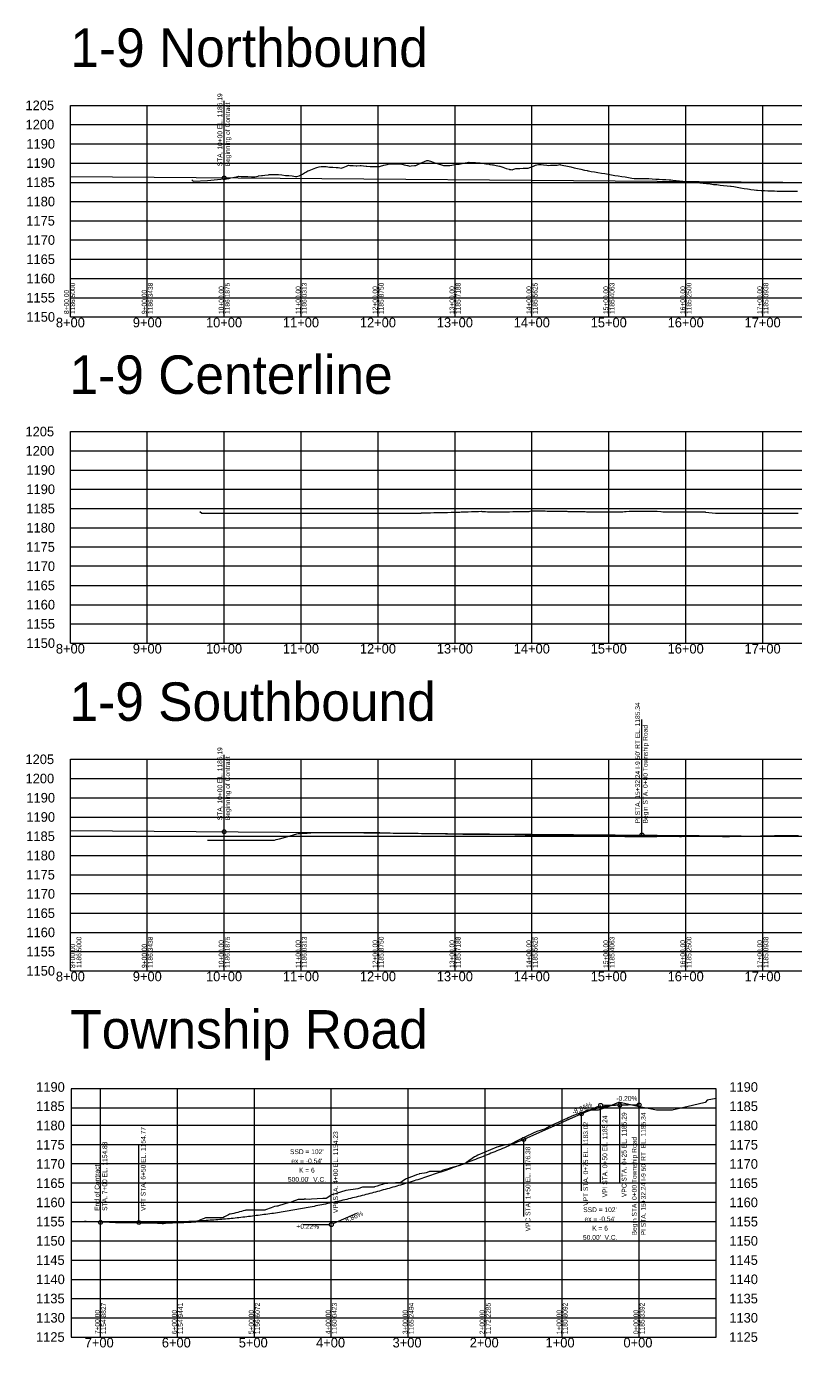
# Model space of a CAD drawing. Extents: x 100710 to 102709, y 99842 to 101560.
# Drawn here: x 100710 to 101710, y 99842 to 101560 of the extents above; entities that cross this region are included whole.
import ezdxf

# ---------------------------------------------------------------- set-up
doc = ezdxf.new("R2010")
doc.units = 0
for name, color, linetype in [('Profile Exist Ground Profile', 7, 'Continuous'), ('Profile Grid', 7, 'Continuous'), ('Profile Grid Elevations', 7, 'Continuous'), ('Profile Grid Text', 7, 'Continuous'), ('Profile Prop Profile', 7, 'Continuous'), ('Profile Prop Profile Elevations', 7, 'Continuous'), ('Profile Prop Profile Text', 7, 'Continuous'), ('Profile Stations', 7, 'Continuous')]:
    doc.layers.add(name, color=color, linetype=linetype)

msp = doc.modelspace()

# ---------------------------------------------------------------- linework, layer by layer
at = {"layer": 'Profile Exist Ground Profile'}
for points in [[(100925.1, 101360), (100926.7, 101358.5), (100945.3, 101359.3), (100967.1, 101361.4), (100968.8, 101361.5), (100969.9, 101361.6), (100971.5, 101361.8), (100972.9, 101361.9), (100975.9, 101362.6), (100980.4, 101363.6), (100984.8, 101364.7), (100985.7, 101364.9), (100989.2, 101364.7), (100993.6, 101364.5), (100998, 101364.3), (101002.4, 101364.2), (101005.9, 101364), (101006.9, 101364.2), (101011.3, 101365), (101011.8, 101365.2), (101015.7, 101365.6), (101016.8, 101365.7), (101020.1, 101366.1), (101024.5, 101366.7), (101025.7, 101366.9), (101028.9, 101367.1), (101033.3, 101367.3), (101033.7, 101367.3), (101037.8, 101366.9), (101042.2, 101366.5), (101046.6, 101366), (101051, 101365.6), (101055.4, 101365.2), (101057.5, 101365), (101059.8, 101364.6), (101061.5, 101364.3), (101064.3, 101365.4), (101068, 101367), (101068.7, 101367.5), (101071.4, 101369.1), (101073.1, 101370.2), (101075.8, 101371.9), (101077.5, 101372.5), (101081.9, 101374), (101086.3, 101375.6), (101087.5, 101376), (101090.7, 101376.9), (101093, 101377.5), (101095.2, 101377.6), (101099.6, 101377.7), (101099.6, 101377.7), (101103.8, 101376.7), (101104, 101376.7), (101108.4, 101376.6), (101112.8, 101376.4), (101115.1, 101376.3), (101117.2, 101375.8), (101119.3, 101375.4), (101121.7, 101376.3), (101123.8, 101377.1), (101126.1, 101378), (101128.8, 101379.1), (101130.5, 101379), (101134.9, 101378.6), (101138.5, 101378.3), (101139.3, 101378.4), (101143.7, 101378.6), (101145, 101378.7), (101148.2, 101378.3), (101151.4, 101377.9), (101152.6, 101377.9), (101157, 101377.7), (101160.7, 101377.6), (101161.4, 101377.6), (101165.8, 101377.7), (101168.8, 101377.7), (101170.2, 101378.1), (101174.6, 101379.2), (101179.1, 101380.3), (101180, 101380.6), (101181.3, 101380.9), (101183.5, 101380.9), (101187.9, 101381), (101192.3, 101381), (101195.2, 101381.1), (101196.5, 101380.9), (101196.7, 101380.9), (101201.1, 101379.8), (101205.5, 101378.7), (101205.6, 101378.6), (101208.5, 101378.1), (101210, 101378.2), (101214.4, 101378.6), (101216.1, 101378.8), (101218.8, 101380), (101222.8, 101381.9), (101223.2, 101382.1), (101227.6, 101384), (101230.3, 101385.2), (101232.1, 101385.3), (101232.1, 101385.3), (101236.5, 101383.9), (101240.9, 101382.4), (101242.4, 101381.9), (101243.8, 101381.5), (101243.9, 101381.5), (101245.3, 101381), (101249.7, 101379.7), (101251.9, 101379), (101254.1, 101379), (101255.4, 101379), (101258.5, 101379), (101260.5, 101379), (101263, 101379.4), (101267.4, 101380), (101269.9, 101380.4), (101271.8, 101380.5), (101272.5, 101380.5), (101276.2, 101381.3), (101279.3, 101381.9), (101280.6, 101382.2), (101284.6, 101383.1), (101285, 101383.1), (101285.6, 101383.1), (101289.5, 101382.8), (101293.9, 101382.6), (101298.3, 101382.3), (101299.2, 101382.3), (101299.7, 101382.2), (101302.3, 101381.9), (101302.7, 101381.8), (101307.1, 101381.1), (101311.5, 101380.4), (101312.4, 101380.3), (101316, 101379.7), (101317.2, 101379.5), (101320.4, 101378.9), (101324.8, 101377.9), (101325.2, 101377.9), (101329.2, 101376.6), (101333.6, 101375.1), (101337.4, 101373.9), (101338, 101373.8), (101340.2, 101373.5), (101341.9, 101373.2), (101342.4, 101373.4), (101346.2, 101374.9), (101346.9, 101374.9), (101351.3, 101375.1), (101355.7, 101375.3), (101356.6, 101375.4), (101360.1, 101375.5), (101362.1, 101375.5), (101364.5, 101376.4), (101368.9, 101378.1), (101371.6, 101379.1), (101373.4, 101379.6), (101375.7, 101380.3), (101377.8, 101380.1), (101378.9, 101380), (101382.2, 101379.7), (101386.6, 101379.3), (101389, 101379), (101391, 101379.1), (101395.4, 101379.2), (101398.6, 101379.2), (101399.9, 101379.4), (101403.3, 101380), (101404.3, 101379.7), (101406.3, 101379.2), (101408.7, 101378.8), (101411, 101378.4), (101413.1, 101377.9), (101417.5, 101376.9), (101421.9, 101375.9), (101426.3, 101374.9), (101430.8, 101373.9), (101435.2, 101372.9), (101438.7, 101372.2), (101439.5, 101371.9), (101439.6, 101371.9), (101439.6, 101371.9), (101439.7, 101371.8), (101439.8, 101371.8), (101439.9, 101371.9), (101440.7, 101371.7), (101444, 101371.2), (101448.4, 101370.4), (101452.8, 101369.7), (101457.3, 101369), (101461.7, 101368.2), (101466.1, 101367.5), (101470.5, 101366.8), (101474.9, 101366), (101479.3, 101365.3), (101483.8, 101364.6), (101488.2, 101363.9), (101492.6, 101363.1), (101497, 101362.4), (101500, 101361.9), (101501.4, 101361.9), (101502.9, 101361.9), (101505.8, 101361.9), (101506.5, 101361.9), (101510.2, 101361.9), (101514.7, 101361.9), (101515.9, 101361.9), (101519.1, 101361.7), (101523.5, 101361.5), (101527.9, 101361.2), (101532.3, 101361), (101536.7, 101360.7), (101541.2, 101360.4), (101545.6, 101360.2), (101547.5, 101360), (101550, 101359.8), (101554.4, 101359.3), (101558.8, 101358.9), (101563.2, 101358.4), (101567.6, 101358), (101572.1, 101357.5), (101576.5, 101357.1), (101580.9, 101356.6), (101585.3, 101356.1), (101589.7, 101355.7), (101594.1, 101355.2), (101598.6, 101354.8), (101603, 101354.3), (101607.4, 101353.9), (101611.8, 101353.4), (101616.2, 101352.9), (101620.6, 101352.5), (101625.1, 101352), (101626, 101351.9), (101626.2, 101351.9), (101626.2, 101351.9), (101629.5, 101351.4), (101633.9, 101350.6), (101638.3, 101349.9), (101642.7, 101349.1), (101647.1, 101348.4), (101649.7, 101348), (101651.5, 101347.7), (101656, 101347.2), (101659.1, 101346.8), (101660.4, 101346.7), (101664.8, 101346.4), (101669.2, 101346.2), (101673.6, 101345.9), (101674.1, 101345.9), (101678, 101345.8), (101682.5, 101345.7), (101685.8, 101345.6), (101686.9, 101345.6), (101691.3, 101345.6), (101695.7, 101345.5), (101695.8, 101345.5), (101700.1, 101345.5), (101704.5, 101345.5), (101709, 101345.5), (101712, 101345.5)], [(100935.6, 100929.2), (100938, 100926.9), (100948.5, 100926.9), (100962.4, 100926.9), (100967.1, 100926.9), (100971.6, 100926.9), (100976, 100926.9), (100976.6, 100926.9), (100980.5, 100926.9), (100985, 100926.9), (100989.4, 100926.9), (100993.9, 100926.9), (100997.2, 100926.9), (100998.4, 100926.9), (101002.8, 100926.9), (101005.8, 100926.9), (101007.3, 100926.9), (101011.8, 100926.9), (101016.2, 100926.9), (101017.7, 100926.9), (101020.7, 100926.9), (101025.2, 100926.9), (101029.6, 100926.9), (101034.1, 100926.9), (101038.6, 100926.9), (101043, 100926.9), (101043.2, 100926.9), (101047.5, 100926.9), (101052, 100926.9), (101056.4, 100926.9), (101057.9, 100926.9), (101060.9, 100926.9), (101065.4, 100926.9), (101069.8, 100926.9), (101074.3, 100926.9), (101078.8, 100926.9), (101083.2, 100926.9), (101086.8, 100926.9), (101087.7, 100926.9), (101092.2, 100926.9), (101096.6, 100926.9), (101100.5, 100926.9), (101101.1, 100926.9), (101105.6, 100926.9), (101110, 100926.9), (101114.5, 100926.9), (101115.4, 100926.9), (101119, 100926.9), (101123.4, 100926.9), (101127.9, 100926.9), (101132.4, 100926.9), (101136.8, 100926.9), (101138.8, 100926.9), (101141.3, 100926.9), (101145.8, 100926.9), (101148, 100926.9), (101150.2, 100926.9), (101154.7, 100926.9), (101159.2, 100926.9), (101163.6, 100926.9), (101168.1, 100926.9), (101172.6, 100926.9), (101177, 100926.9), (101181.5, 100926.9), (101185.6, 100926.9), (101186, 100926.9), (101190, 100926.9), (101190.4, 100926.9), (101193.8, 100926.9), (101194.9, 100926.9), (101199.4, 100926.9), (101203.8, 100926.9), (101208.3, 100926.9), (101212.8, 100926.9), (101217.2, 100926.9), (101219.8, 100926.9), (101221.7, 100927), (101223, 100927), (101223.2, 100927.1), (101226.2, 100927.2), (101230.6, 100927.3), (101235.1, 100927.5), (101239.6, 100927.7), (101244, 100927.8), (101247.4, 100927.9), (101248.5, 100927.8), (101249.5, 100927.7), (101253, 100927.8), (101257.4, 100927.9), (101261.9, 100928), (101266.4, 100928.2), (101270.8, 100928.3), (101271.2, 100928.3), (101273.5, 100928.2), (101275.2, 100928.5), (101275.3, 100928.5), (101279.8, 100928.6), (101284.2, 100928.8), (101288.7, 100928.9), (101293.2, 100929), (101297.6, 100929.2), (101300.9, 100929.3), (101302.1, 100929.2), (101305.3, 100929), (101306.6, 100929), (101309.5, 100928.8), (101311, 100928.7), (101315.5, 100928.7), (101320, 100928.7), (101324.4, 100928.7), (101328.9, 100928.7), (101333.4, 100928.8), (101333.6, 100928.8), (101337.1, 100928.6), (101337.8, 100928.7), (101342.3, 100928.9), (101342.8, 100928.9), (101346.8, 100929), (101351.2, 100929), (101355.7, 100929), (101360.2, 100929.1), (101363.6, 100929.1), (101364.6, 100929.3), (101366.6, 100929.7), (101369.1, 100929.7), (101373.6, 100929.8), (101378, 100929.8), (101382.5, 100929.9), (101384.1, 100929.9), (101387, 100929.6), (101388.5, 100929.4), (101391.4, 100929.4), (101395.9, 100929.4), (101400.4, 100929.4), (101404.8, 100929.3), (101409.3, 100929.3), (101412.4, 100929.3), (101413.8, 100929.2), (101418.2, 100929.1), (101419.4, 100929), (101422.7, 100929), (101427.2, 100929), (101431.6, 100928.9), (101436.1, 100928.9), (101438.1, 100928.8), (101440.6, 100928.7), (101442.6, 100928.6), (101444.9, 100928.4), (101445, 100928.4), (101449.5, 100928.5), (101454, 100928.5), (101458.4, 100928.5), (101462.9, 100928.5), (101467.4, 100928.6), (101471.8, 100928.6), (101476.3, 100928.6), (101480.8, 100928.7), (101484.4, 100928.7), (101485.2, 100928.7), (101487.2, 100928.9), (101489.2, 100929), (101489.7, 100929.1), (101493.3, 100929.6), (101494.2, 100929.6), (101498.6, 100929.6), (101503.1, 100929.6), (101507.6, 100929.5), (101512, 100929.5), (101516.5, 100929.5), (101521, 100929.5), (101525.4, 100929.5), (101528, 100929.4), (101529.9, 100929.3), (101534.4, 100929.1), (101535.2, 100929.1), (101537, 100928.8), (101538.8, 100928.8), (101543.3, 100928.8), (101547.8, 100928.8), (101552.2, 100928.8), (101556.7, 100928.8), (101561.2, 100928.8), (101565.6, 100928.8), (101570.1, 100928.8), (101574.6, 100928.8), (101579, 100928.8), (101583.5, 100928.8), (101588, 100928.8), (101589.8, 100928.8), (101592.4, 100928.4), (101592.7, 100928.3), (101596.9, 100927.9), (101601.4, 100927.4), (101605.7, 100926.9), (101605.8, 100926.9), (101610.1, 100926.9), (101610.3, 100926.9), (101614.8, 100926.9), (101619.2, 100926.9), (101623.7, 100926.9), (101628.2, 100926.9), (101632.6, 100926.9), (101637.1, 100926.9), (101641.6, 100926.9), (101646, 100926.9), (101650.5, 100926.9), (101655, 100926.9), (101659.4, 100926.9), (101663.9, 100926.9), (101668.4, 100926.9), (101672.8, 100926.9), (101675.6, 100926.9), (101677.3, 100926.9), (101679.4, 100926.9), (101681.8, 100926.9), (101683.2, 100926.9), (101686.2, 100926.9), (101690.7, 100926.9), (101695.2, 100926.9), (101699.6, 100926.9), (101704.1, 100926.9), (101708.6, 100926.9), (101713, 100926.9)], [(100945.2, 100501.9), (100953, 100501.9), (100967.1, 100501.9), (100970.6, 100501.9), (100971.6, 100501.9), (100976.1, 100501.9), (100980.6, 100501.9), (100981.7, 100501.9), (100985.1, 100501.9), (100989.6, 100501.9), (100994.1, 100501.9), (100998.6, 100501.9), (101001.1, 100501.9), (101003.1, 100501.9), (101007.6, 100501.9), (101007.8, 100501.9), (101012.1, 100501.9), (101016.6, 100501.9), (101021.1, 100501.9), (101023.2, 100501.9), (101025.6, 100501.9), (101030.1, 100501.9), (101032.6, 100501.9), (101034.6, 100502.5), (101039.1, 100503.7), (101043.6, 100505), (101048.1, 100506.3), (101052.6, 100507.5), (101057.1, 100508.8), (101061.6, 100510.1), (101063.3, 100510.6), (101066.1, 100510.6), (101067.7, 100510.6), (101070.5, 100510.8), (101075, 100511), (101079.5, 100511.3), (101084, 100511.6), (101084.5, 100511.6), (101085.5, 100511.6), (101088.5, 100511.7), (101093, 100511.7), (101097.5, 100511.8), (101102, 100511.8), (101105.7, 100511.9), (101106.5, 100511.9), (101108.9, 100511.9), (101111, 100511.9), (101115.5, 100511.9), (101120, 100511.9), (101124.5, 100511.9), (101129, 100511.9), (101131.5, 100511.9), (101131.6, 100511.9), (101131.9, 100511.9), (101133.5, 100511.9), (101138, 100511.9), (101142.5, 100511.9), (101147, 100511.9), (101151.5, 100511.9), (101154.9, 100511.9), (101155, 100511.9), (101156, 100511.9), (101156, 100511.9), (101160.5, 100511.8), (101165, 100511.7), (101169.5, 100511.6), (101174, 100511.4), (101178.5, 100511.3), (101183, 100511.2), (101186.6, 100511.1), (101187.5, 100511.1), (101188.8, 100511), (101192, 100511), (101196.5, 100511), (101201, 100510.9), (101205.5, 100510.8), (101208, 100510.8), (101210, 100510.8), (101211, 100510.8), (101214.5, 100510.7), (101219, 100510.7), (101223.5, 100510.6), (101228, 100510.5), (101232.5, 100510.5), (101236.9, 100510.4), (101241.4, 100510.3), (101244.5, 100510.3), (101245.9, 100510.3), (101249.9, 100510.3), (101250.4, 100510.3), (101254.1, 100510.3), (101254.9, 100510.2), (101259.4, 100510.2), (101263.9, 100510.1), (101268.4, 100510), (101272.9, 100509.9), (101277.4, 100509.8), (101281.9, 100509.7), (101286.4, 100509.7), (101287.9, 100509.6), (101290.9, 100509.6), (101293.6, 100509.7), (101295.4, 100509.7), (101299.9, 100509.7), (101304.4, 100509.7), (101308.9, 100509.7), (101313.4, 100509.8), (101317.9, 100509.8), (101320.3, 100509.8), (101322.4, 100509.8), (101326.9, 100509.7), (101327.4, 100509.7), (101331.4, 100509.6), (101335.9, 100509.5), (101340.4, 100509.4), (101344.9, 100509.3), (101349.4, 100509.1), (101353.9, 100509), (101358.4, 100508.9), (101360.4, 100508.8), (101362.9, 100508.8), (101367.4, 100508.8), (101369.9, 100508.8), (101371.9, 100508.7), (101376.4, 100508.6), (101378.6, 100508.5), (101380.9, 100508.5), (101385.4, 100508.4), (101389.9, 100508.2), (101394.4, 100508.1), (101396.8, 100508.1), (101398.9, 100508), (101403.4, 100508), (101407.3, 100507.9), (101407.8, 100508), (101412.3, 100508), (101416.8, 100508.1), (101421.3, 100508.2), (101425.8, 100508.3), (101430.3, 100508.3), (101432.7, 100508.4), (101434.8, 100508.4), (101439.3, 100508.3), (101443.8, 100508.2), (101445.2, 100508.2), (101448.3, 100508.1), (101452.8, 100507.9), (101457.3, 100507.8), (101461.8, 100507.6), (101463, 100507.6), (101466.3, 100507.5), (101470.8, 100507.5), (101475.3, 100507.4), (101477.8, 100507.4), (101479.8, 100507.3), (101484.1, 100507.1), (101484.3, 100507), (101487.6, 100506.4), (101488.8, 100506.4), (101493.3, 100506.4), (101497.8, 100506.4), (101502.3, 100506.4), (101506.8, 100506.4), (101509.3, 100506.4), (101511.3, 100506.4), (101515.8, 100506.5), (101520.3, 100506.6), (101524.8, 100506.7), (101529.3, 100506.7), (101533.8, 100506.8), (101538.3, 100506.9), (101538.7, 100506.9), (101540.3, 100507.1), (101542.8, 100507), (101547.3, 100506.9), (101551.8, 100506.8), (101556.3, 100506.8), (101558.7, 100506.7), (101560.8, 100506.7), (101561.4, 100506.7), (101565.3, 100506.8), (101569.8, 100506.9), (101571.4, 100506.9), (101574.3, 100506.9), (101578.7, 100506.9), (101583.2, 100506.8), (101587.7, 100506.8), (101589.1, 100506.8), (101592.2, 100506.8), (101596.7, 100506.9), (101601.2, 100506.9), (101602.8, 100506.9), (101605.7, 100506.9), (101610.2, 100506.8), (101614.7, 100506.7), (101618.8, 100506.7), (101619.2, 100506.7), (101623.7, 100506.7), (101628.2, 100506.8), (101632.7, 100506.9), (101636.9, 100506.9), (101637.2, 100506.9), (101641.7, 100506.9), (101646.2, 100506.9), (101648.2, 100506.9), (101650.7, 100507), (101655.2, 100507.1), (101659.7, 100507.2), (101664.2, 100507.3), (101668.7, 100507.4), (101673.2, 100507.5), (101677.7, 100507.6), (101682.2, 100507.7), (101686.7, 100507.8), (101687.6, 100507.8), (101691.2, 100507.8), (101695.7, 100507.8), (101696.4, 100507.8), (101700.2, 100507.8), (101704.7, 100507.7), (101707.8, 100507.7), (101709.2, 100507.7), (101713.7, 100507.8)], [(101606.3, 100166), (101595, 100163.7), (101592.7, 100161.2), (101592.4, 100160.9), (101575.6, 100157), (101553.2, 100151.9), (101550.7, 100151.4), (101549.3, 100150.9), (101548.5, 100150.9), (101529.1, 100150.9), (101506.9, 100155.3), (101481.1, 100160.9), (101479.6, 100160.9), (101466.8, 100155.4), (101453.2, 100150.9), (101445.3, 100150.9), (101439, 100150.9), (101435.3, 100148.7), (101430.7, 100147.5), (101421, 100144.1), (101414, 100140.9), (101412.6, 100139.7), (101410.4, 100139.2), (101409.5, 100138.9), (101401, 100135), (101392.1, 100130.9), (101384.5, 100126.4), (101373.5, 100123), (101368.6, 100120.9), (101359.4, 100116.4), (101347.9, 100110.9), (101339.7, 100106.7), (101331.1, 100105.4), (101321.5, 100102.7), (101296.8, 100092.3), (101294.5, 100090.9), (101293.8, 100090.8), (101292.6, 100090.2), (101282.1, 100082.6), (101279.8, 100080.9), (101278.7, 100080.6), (101275.3, 100079.6), (101271.9, 100078.6), (101268.5, 100077.7), (101265.1, 100076.7), (101261.6, 100075.7), (101258.2, 100074.7), (101254.8, 100073.8), (101251.4, 100072.8), (101250.9, 100072.6), (101248, 100071.3), (101247.2, 100070.9), (101244.6, 100070.9), (101242.7, 100070.9), (101241.1, 100070.9), (101237.7, 100070.9), (101234.3, 100070.9), (101233.8, 100070.9), (101230.9, 100069.8), (101229.4, 100069.3), (101227.5, 100069), (101224.1, 100068.4), (101220.6, 100067.9), (101220.4, 100067.8), (101217.2, 100066.6), (101213.8, 100065.3), (101210.4, 100064), (101207, 100062.7), (101203.6, 100061.4), (101202.2, 100060.9), (101200.1, 100059.4), (101196.7, 100056.9), (101196.3, 100056.6), (101193.3, 100056.4), (101189.9, 100056.2), (101186.5, 100056), (101183, 100055.8), (101179.6, 100055.6), (101176.2, 100055.4), (101175.8, 100055.4), (101172.8, 100054.4), (101169.4, 100053.3), (101166, 100052.2), (101162.5, 100051.1), (101162, 100050.9), (101159.1, 100050.9), (101155.7, 100050.9), (101147, 100050.9), (101140.9, 100048.6), (101125.1, 100046.5), (101107.1, 100040.9), (101099.4, 100036.1), (101095.1, 100035.9), (101080.4, 100035), (101078.2, 100034.9), (101073, 100035), (101071.2, 100035), (101070.7, 100034.9), (101063.1, 100034.5), (101055, 100031.8), (101053.4, 100030.9), (101052.5, 100030.9), (101051.6, 100030.9), (101037.8, 100026.4), (101036.7, 100026), (101036, 100026), (101035.8, 100026), (101035.4, 100026), (101033, 100025.7), (101032.5, 100025.6), (101030.5, 100024.9), (101028.1, 100024), (101025.7, 100023.1), (101023.3, 100022.2), (101020.9, 100021.3), (101019.8, 100020.9), (101018.4, 100020.9), (101016.7, 100020.9), (101016, 100020.9), (101015.7, 100020.9), (101013.6, 100020.9), (101012, 100020.9), (101011.8, 100020.9), (101011.6, 100020.9), (101011.2, 100020.9), (101008.8, 100020.9), (101007.6, 100020.9), (101006.3, 100020.9), (101005.1, 100020.9), (101004.8, 100020.9), (101003.9, 100020.9), (101003, 100020.9), (101001.5, 100020.9), (100999.1, 100020.9), (100997.9, 100020.9), (100996.7, 100020.9), (100996, 100020.9), (100995.1, 100020.9), (100994.2, 100020.6), (100994.2, 100020.6), (100993.9, 100020.5), (100991.8, 100020), (100989.4, 100019.3), (100987, 100018.6), (100984.6, 100018), (100982.1, 100017.3), (100979.7, 100016.6), (100977.3, 100016), (100977.1, 100015.9), (100974.9, 100015.6), (100974, 100015.5), (100972.5, 100014.7), (100970, 100013.4), (100967.6, 100012.2), (100965.2, 100010.9), (100965.2, 100010.9), (100964.4, 100010.9), (100962.8, 100010.9), (100961.9, 100010.9), (100961.4, 100010.9), (100960.4, 100010.9), (100958, 100010.9), (100957.2, 100010.9), (100955.8, 100010.9), (100955.5, 100010.9), (100953.7, 100010.9), (100953.1, 100010.9), (100950.7, 100010.9), (100949.2, 100010.9), (100948.3, 100010.9), (100948.3, 100010.9), (100945.9, 100010.9), (100944.9, 100010.9), (100943.4, 100010.9), (100943.2, 100010.9), (100942.9, 100010.9), (100942.7, 100010.9), (100941, 100010.2), (100938.6, 100009.2), (100936.2, 100008.2), (100933.8, 100007.1), (100931.3, 100006.1), (100929.6, 100005.3), (100928.9, 100005.2), (100928.8, 100005.2), (100926.5, 100005.1), (100924.1, 100004.9), (100922.4, 100004.8), (100922.4, 100004.8), (100921.7, 100004.8), (100919.2, 100004.7), (100916.8, 100004.7), (100914.4, 100004.6), (100912, 100004.5), (100909.6, 100004.4), (100907.1, 100004.4), (100904.7, 100004.3), (100902.3, 100004.2), (100899.9, 100004.1), (100897.5, 100004), (100895, 100003.9), (100892.6, 100003.8), (100890.8, 100003.7), (100890.6, 100003.7), (100890.2, 100003.6), (100888.8, 100003.4), (100887.8, 100003.3), (100886.9, 100003.3), (100885.4, 100003.4), (100882.9, 100003.6), (100880.9, 100003.7), (100880.5, 100003.7), (100878.5, 100003.9), (100878.1, 100003.9), (100877.7, 100003.9), (100876.1, 100003.9), (100875.7, 100003.9), (100873.3, 100004), (100872.1, 100004.1), (100870.9, 100004.1), (100868.4, 100004.1), (100866.3, 100004.1), (100864.1, 100004.1), (100861.9, 100004.1), (100859.7, 100004.1), (100857.5, 100004.1), (100855.3, 100004.2), (100853.2, 100004.2), (100851, 100004.2), (100848.8, 100004.2), (100846.6, 100004.2), (100844.4, 100004.3), (100842.3, 100004.3), (100840.1, 100004.3), (100837.9, 100004.4), (100835.7, 100004.4), (100835, 100004.4), (100834.1, 100004.4), (100833.5, 100004.4), (100831.4, 100004.4), (100831.2, 100004.4), (100830.2, 100004.4), (100829.2, 100004.5), (100827, 100004.6), (100826.4, 100004.6), (100824.8, 100004.7), (100822.6, 100004.8), (100820.5, 100004.9), (100818.3, 100005), (100817.4, 100005.1), (100816.1, 100005.1), (100813.9, 100005.2), (100811.7, 100005.2), (100809.5, 100005.3), (100807.4, 100005.4), (100805.2, 100005.5), (100803, 100005.5), (100800.8, 100005.6), (100798.6, 100005.7), (100796.5, 100005.8), (100794.3, 100005.9), (100792.1, 100005.9), (100792, 100005.9), (100790, 100005.8), (100789.9, 100005.8), (100787.7, 100006), (100786.9, 100006.1), (100785.6, 100006), (100783.4, 100005.8), (100783.2, 100005.8), (100781.4, 100005.8), (100781.2, 100005.8), (100779, 100005.7), (100776.8, 100005.7), (100776.8, 100005.7), (100776.4, 100005.7), (100774.7, 100005.7), (100774.7, 100005.7), (100772.5, 100005.7), (100771.9, 100005.7), (100770.3, 100005.7), (100768.1, 100005.7)]]:
    msp.add_lwpolyline(points, dxfattribs=at)
at = {"layer": 'Profile Grid'}
for p, q in [((100767.1, 101181.9), (100767.1, 101456.9)), ((100767.1, 101456.9), (102667.1, 101456.9)), ((100867.1, 101181.9), (100867.1, 101456.9)), ((100967.1, 101181.9), (100967.1, 101456.9)), ((101067.1, 101181.9), (101067.1, 101456.9)), ((101167.1, 101181.9), (101167.1, 101456.9)), ((101267.1, 101181.9), (101267.1, 101456.9)), ((101367.1, 101181.9), (101367.1, 101456.9)), ((101467.1, 101181.9), (101467.1, 101456.9)), ((101567.1, 101181.9), (101567.1, 101456.9)), ((101667.1, 101181.9), (101667.1, 101456.9)), ((100767.1, 101431.9), (102667.1, 101431.9)), ((100767.1, 101406.9), (102667.1, 101406.9)), ((100767.1, 101381.9), (102667.1, 101381.9)), ((100767.1, 101356.9), (102667.1, 101356.9)), ((100767.1, 101331.9), (102667.1, 101331.9)), ((100767.1, 101306.9), (102667.1, 101306.9)), ((102667.1, 101281.9), (100767.1, 101281.9)), ((100767.1, 101256.9), (102667.1, 101256.9)), ((100767.1, 101231.9), (102667.1, 101231.9)), ((100767.1, 101206.9), (102667.1, 101206.9)), ((100767.1, 101181.9), (102667.1, 101181.9)), ((100767.1, 100757.9), (100767.1, 101032.9)), ((100767.1, 101032.9), (102667.1, 101032.9)), ((100867.1, 100757.9), (100867.1, 101032.9)), ((100967.1, 100757.9), (100967.1, 101032.9)), ((101067.1, 100757.9), (101067.1, 101032.9)), ((101167.1, 100757.9), (101167.1, 101032.9)), ((101267.1, 100757.9), (101267.1, 101032.9)), ((101367.1, 100757.9), (101367.1, 101032.9)), ((101467.1, 100757.9), (101467.1, 101032.9)), ((101567.1, 100757.9), (101567.1, 101032.9)), ((101667.1, 100757.9), (101667.1, 101032.9)), ((100767.1, 101007.9), (102667.1, 101007.9)), ((100767.1, 100982.9), (102667.1, 100982.9)), ((100767.1, 100957.9), (102667.1, 100957.9)), ((100767.1, 100932.9), (102667.1, 100932.9)), ((100767.1, 100907.9), (102667.1, 100907.9)), ((100767.1, 100882.9), (102667.1, 100882.9)), ((102667.1, 100857.9), (100767.1, 100857.9)), ((100767.1, 100832.9), (102667.1, 100832.9)), ((100767.1, 100807.9), (102667.1, 100807.9)), ((100767.1, 100782.9), (102667.1, 100782.9)), ((100767.1, 100757.9), (102667.1, 100757.9)), ((100767.1, 100331.9), (100767.1, 100606.9)), ((100767.1, 100606.9), (102667.1, 100606.9)), ((100867.1, 100331.9), (100867.1, 100606.9)), ((100967.1, 100331.9), (100967.1, 100606.9)), ((101067.1, 100331.9), (101067.1, 100606.9)), ((101167.1, 100331.9), (101167.1, 100606.9)), ((101267.1, 100331.9), (101267.1, 100606.9)), ((101367.1, 100331.9), (101367.1, 100606.9)), ((101467.1, 100331.9), (101467.1, 100606.9)), ((101567.1, 100331.9), (101567.1, 100606.9)), ((101667.1, 100331.9), (101667.1, 100606.9)), ((100767.1, 100581.9), (102667.1, 100581.9)), ((100767.1, 100556.9), (102667.1, 100556.9)), ((100767.1, 100531.9), (102667.1, 100531.9)), ((100767.1, 100506.9), (102667.1, 100506.9)), ((100767.1, 100481.9), (102667.1, 100481.9)), ((100767.1, 100456.9), (102667.1, 100456.9)), ((102667.1, 100431.9), (100767.1, 100431.9)), ((100767.1, 100406.9), (102667.1, 100406.9)), ((100767.1, 100381.9), (102667.1, 100381.9)), ((100767.1, 100356.9), (102667.1, 100356.9)), ((100767.1, 100331.9), (102667.1, 100331.9)), ((101606.3, 100178.6), (100768.1, 100178.6)), ((100768.1, 100178.6), (100768.1, 99980.9)), ((100806.3, 99855.9), (100806.3, 100178.6)), ((100906.3, 99855.9), (100906.3, 100178.6)), ((101006.3, 99855.9), (101006.3, 100178.6)), ((101106.3, 99855.9), (101106.3, 100178.6)), ((101206.3, 99855.9), (101206.3, 100178.6)), ((101306.3, 99855.9), (101306.3, 100178.6)), ((101406.3, 99855.9), (101406.3, 100178.6)), ((101506.3, 99855.9), (101506.3, 100178.6)), ((101606.3, 99980.9), (101606.3, 100178.6)), ((101606.3, 100153.6), (100768.1, 100153.6)), ((100768.1, 100153.6), (100768.1, 99855.9)), ((101606.3, 99855.9), (101606.3, 100153.6)), ((101606.3, 100130.9), (100768.1, 100130.9)), ((101606.3, 100105.9), (100768.1, 100105.9)), ((101606.3, 100080.9), (100768.1, 100080.9)), ((101606.3, 100055.9), (100768.1, 100055.9)), ((101606.3, 100030.9), (100768.1, 100030.9)), ((101606.3, 100005.9), (100768.1, 100005.9)), ((100768.1, 99980.9), (101606.3, 99980.9)), ((100768.1, 99955.9), (101606.3, 99955.9)), ((100768.1, 99930.9), (101606.3, 99930.9)), ((100768.1, 99905.9), (101606.3, 99905.9)), ((100768.1, 99880.9), (101606.3, 99880.9)), ((100768.1, 99855.9), (101606.3, 99855.9))]:
    msp.add_line(p, q, dxfattribs=at)
at = {"layer": 'Profile Prop Profile'}
for p, q in [((100767.1, 101364.4), (102117.1, 101353.9)), ((100767.1, 100514.4), (102117.1, 100503.9)), ((101506.3, 100157.6), (101481.3, 100157.4)), ((101431.3, 100146), (101356.3, 100112.8)), ((100856.3, 100004.8), (100806.3, 100005.3))]:
    msp.add_line(p, q, dxfattribs=at)
for points in [[(101481.3, 100157.4), (101480.3, 100157.3), (101479.3, 100157.3), (101478.3, 100157.3), (101477.3, 100157.2), (101476.3, 100157.2), (101475.3, 100157.1), (101474.3, 100157.1), (101473.3, 100157), (101472.3, 100156.9), (101471.3, 100156.8), (101470.3, 100156.7), (101469.3, 100156.6), (101468.3, 100156.5), (101467.3, 100156.4), (101466.3, 100156.2), (101465.3, 100156.1), (101464.3, 100155.9), (101463.3, 100155.8), (101462.3, 100155.6), (101461.3, 100155.4), (101460.3, 100155.2), (101459.3, 100155), (101458.3, 100154.8), (101457.3, 100154.6), (101456.3, 100154.4), (101455.3, 100154.2), (101454.3, 100153.9), (101453.3, 100153.7), (101452.3, 100153.4), (101451.3, 100153.2), (101450.3, 100152.9), (101449.3, 100152.6), (101448.3, 100152.3), (101447.3, 100152), (101446.3, 100151.7), (101445.3, 100151.4), (101444.3, 100151.1), (101443.3, 100150.7), (101442.3, 100150.4), (101441.3, 100150), (101440.3, 100149.7), (101439.3, 100149.3), (101438.3, 100148.9), (101437.3, 100148.5), (101436.3, 100148.1), (101435.3, 100147.7), (101434.3, 100147.3), (101433.3, 100146.9), (101432.3, 100146.5), (101431.3, 100146)], [(101356.3, 100112.8), (101346.3, 100108.4), (101336.3, 100104.1), (101326.3, 100099.9), (101316.3, 100095.8), (101306.3, 100091.8), (101296.3, 100087.9), (101286.3, 100084), (101276.3, 100080.3), (101266.3, 100076.6), (101256.3, 100073), (101246.3, 100069.6), (101236.3, 100066.2), (101226.3, 100062.9), (101216.3, 100059.7), (101206.3, 100056.6), (101196.3, 100053.5), (101186.3, 100050.6), (101176.3, 100047.8), (101166.3, 100045), (101156.3, 100042.4), (101146.3, 100039.8), (101136.3, 100037.3), (101126.3, 100034.9), (101116.3, 100032.6), (101106.3, 100030.4), (101096.3, 100028.3), (101086.3, 100026.3), (101076.3, 100024.4), (101066.3, 100022.5), (101056.3, 100020.8), (101046.3, 100019.1), (101036.3, 100017.5), (101026.3, 100016), (101016.3, 100014.7), (101006.3, 100013.4), (100996.3, 100012.2), (100986.3, 100011), (100976.3, 100010), (100966.3, 100009.1), (100956.3, 100008.2), (100946.3, 100007.5), (100936.3, 100006.8), (100926.3, 100006.2), (100916.3, 100005.8), (100906.3, 100005.4), (100896.3, 100005.1), (100886.3, 100004.9), (100876.3, 100004.7), (100866.3, 100004.7), (100856.3, 100004.8)]]:
    msp.add_spline(points, degree=3, dxfattribs=at)
at = {"layer": 'Profile Prop Profile Text'}
for p, q in [((100967.1, 101362.8), (100967.1, 101462.8)), ((101510, 100508.6), (101510, 100658.6)), ((100967.1, 100512.8), (100967.1, 100612.8)), ((101423.4, 100142.5), (101454.5, 100156.3)), ((101456.3, 100057.1), (101456.3, 100157.1)), ((101492.3, 100157.5), (101458.3, 100157.1)), ((101481.3, 100057.4), (101481.3, 100157.4)), ((101506.3, 100007.6), (101506.3, 100157.6)), ((101431.3, 100046), (101431.3, 100146)), ((100806.3, 100005), (100806.3, 100105)), ((100856.3, 100004.8), (100856.3, 100104.8)), ((101356.3, 100012.8), (101356.3, 100112.8)), ((101106.3, 100002.1), (101106.3, 100102.1)), ((101070.3, 100002.4), (101104.3, 100002.1)), ((101139.2, 100016.6), (101108.1, 100002.9))]:
    msp.add_line(p, q, dxfattribs=at)
for centre in [(100967.1, 101362.8), (100967.1, 100512.8), (101510, 100508.6), (101456.3, 100157.1), (101481.3, 100157.4), (101506.3, 100157.6), (101431.3, 100146), (101356.3, 100112.8), (100806.3, 100005), (100856.3, 100004.8), (101106.3, 100002.1)]:
    msp.add_circle(centre, 2.5, dxfattribs=at)

# ---------------------------------------------------------------- texts
at = {"layer": 'Profile Grid Elevations'}
for s, p in [('1205', (100708.8, 101450.7)), ('1200', (100708.9, 101425.7)), ('1190', (100710, 101400.7)), ('1190', (100710, 101375.7)), ('1185', (100709.8, 101350.7)), ('1180', (100710, 101325.7)), ('1175', (100709.8, 101300.7)), ('1170', (100710, 101275.7)), ('1165', (100709.9, 101250.7)), ('1160', (100710, 101225.7)), ('1155', (100709.9, 101200.7)), ('1150', (100710, 101175.7)), ('1205', (100708.8, 101026.7)), ('1200', (100708.9, 101001.7)), ('1190', (100710, 100976.7)), ('1190', (100710, 100951.7)), ('1185', (100709.8, 100926.7)), ('1180', (100710, 100901.7)), ('1175', (100709.8, 100876.7)), ('1170', (100710, 100851.7)), ('1165', (100709.9, 100826.7)), ('1160', (100710, 100801.7)), ('1155', (100709.9, 100776.7)), ('1150', (100710, 100751.7)), ('1205', (100708.8, 100600.7)), ('1200', (100708.9, 100575.7)), ('1190', (100710, 100550.7)), ('1190', (100710, 100525.7)), ('1185', (100709.8, 100500.7)), ('1180', (100710, 100475.7)), ('1175', (100709.8, 100450.7)), ('1170', (100710, 100425.7)), ('1165', (100709.9, 100400.7)), ('1160', (100710, 100375.7)), ('1155', (100709.9, 100350.7)), ('1150', (100710, 100325.7)), ('1190', (100722.7, 100174.7)), ('1190', (101623.6, 100174.7)), ('1185', (100722.6, 100149.7)), ('1185', (101623.6, 100149.7)), ('1180', (100722.7, 100124.7)), ('1180', (101623.6, 100124.7)), ('1175', (100722.6, 100099.7)), ('1175', (101623.6, 100099.7)), ('1170', (100722.7, 100074.7)), ('1170', (101623.6, 100074.7)), ('1165', (100722.6, 100049.7)), ('1165', (101623.6, 100049.7)), ('1160', (100722.7, 100024.7)), ('1160', (101623.6, 100024.7)), ('1155', (100722.6, 99999.7)), ('1155', (101623.6, 99999.7)), ('1150', (100722.7, 99974.7)), ('1150', (101623.6, 99974.7)), ('1145', (100722.5, 99949.7)), ('1145', (101623.5, 99949.7)), ('1140', (100722.7, 99924.7)), ('1140', (101623.6, 99924.7)), ('1135', (100722.5, 99899.7)), ('1135', (101623.5, 99899.7)), ('1130', (100722.7, 99874.7)), ('1130', (101623.6, 99874.7)), ('1125', (100722.5, 99849.7)), ('1125', (101623.5, 99849.7))]:
    msp.add_text(s, height=12.5, dxfattribs=at).set_placement(p)
at = {"layer": 'Profile Grid Text'}
for s, p in [('1-9 Northbound', (100767.1, 101506.9)), ('1-9 Centerline', (100766.1, 101081.9)), ('1-9 Southbound', (100766.1, 100656.9)), ('Township Road', (100767.1, 100230.9))]:
    msp.add_text(s, height=50, dxfattribs=at).set_placement(p)
at = {"layer": 'Profile Prop Profile Elevations'}
for s, p in [('1186.5000', (100773.3, 101185.7)), ('1186.3438', (100874.3, 101185.7)), ('10+00.00', (100966.2, 101185.7)), ('1186.1875', (100974.3, 101185.7)), ('11+00.00', (101066.2, 101185.7)), ('1186.0313', (101074.3, 101185.7)), ('12+00.00', (101166.2, 101185.7)), ('1185.8750', (101174.3, 101185.7)), ('13+00.00', (101266.2, 101185.7)), ('1185.7188', (101274.3, 101185.7)), ('14+00.00', (101366.2, 101185.7)), ('1185.5625', (101374.3, 101185.7)), ('15+00.00', (101466.2, 101185.7)), ('1185.4063', (101474.3, 101185.7)), ('16+00.00', (101566.2, 101185.7)), ('1185.2500', (101574.3, 101185.7)), ('17+00.00', (101666.2, 101185.7)), ('1185.0938', (101674.3, 101185.7)), ('8+00.00', (100765.2, 101185.7)), ('9+00.00', (100866.2, 101185.7)), ('8+00.00', (100773.4, 100335.7)), ('1186.5000', (100781.4, 100335.7)), ('9+00.00', (100866.2, 100335.7)), ('1186.3438', (100874.3, 100335.7)), ('10+00.00', (100966.2, 100335.7)), ('1186.1875', (100974.3, 100335.7)), ('11+00.00', (101066.2, 100335.7)), ('1186.0313', (101074.3, 100335.7)), ('12+00.00', (101166.2, 100335.7)), ('1185.8750', (101174.3, 100335.7)), ('13+00.00', (101266.2, 100335.7)), ('1185.7188', (101274.3, 100335.7)), ('14+00.00', (101366.2, 100335.7)), ('1185.5625', (101374.3, 100335.7)), ('15+00.00', (101466.2, 100335.7)), ('1185.4063', (101474.3, 100335.7)), ('16+00.00', (101566.2, 100335.7)), ('1185.2500', (101574.3, 100335.7)), ('17+00.00', (101666.2, 100335.7)), ('1185.0938', (101674.3, 100335.7)), ('1154.8827', (100813.4, 99859.7)), ('1154.9441', (100913.4, 99859.7)), ('1156.6072', (101013.4, 99859.7)), ('1160.0423', (101113.4, 99859.7)), ('1165.2494', (101213.4, 99859.7)), ('1172.2285', (101313.4, 99859.7)), ('1180.8092', (101413.4, 99859.7)), ('1185.3392', (101513.4, 99859.7)), ('7+00.00', (100805.3, 99859.7)), ('6+00.00', (100905.3, 99859.7)), ('5+00.00', (101005.3, 99859.7)), ('4+00.00', (101105.3, 99859.7)), ('3+00.00', (101205.3, 99859.7)), ('2+00.00', (101305.3, 99859.7)), ('1+00.00', (101405.3, 99859.7)), ('0+00.00', (101505.3, 99859.7))]:
    msp.add_text(s, height=6.25, rotation=90, dxfattribs=at).set_placement(p)
at = {"layer": 'Profile Prop Profile Text'}
for s, rotation, p in [('STA. 10+00 EL. 1186.19', 90, (100964.6, 101377.8)), ('Beginning of\xa0Contract', 90, (100974.6, 101377.8)), ("PI STA. 15+32.24 I-9 50' RT EL. 1185.34", 90, (101507.5, 100523.6)), ('Begin STA. 0+00 Township Road', 90, (101517.5, 100523.6)), ('STA. 10+00 EL. 1186.19', 90, (100964.6, 100527.8)), ('Beginning of\xa0Contract', 90, (100974.6, 100527.8)), ('-8.86%', 23.8934, (101420.9, 100145)), ('-0.20%', 0.5729, (101476.8, 100162.9)), ('VPI STA. 0+50 EL. 1185.24', 90, (101465, 100037.6)), ('VPC STA. 0+25 EL. 1185.29', 90, (101490, 100037.8)), ("PI STA. 15+32.24 I-9 50' RT \xa0EL. 1185.34", 90, (101515, 99988.1)), ('VPT STA. 6+50 EL. 1154.77', 90, (100865, 100019.8)), ('VPT STA. 0+75 EL. 1183.02', 90, (101440, 100026.5)), ('STA. 7+00 EL. 1154.88', 90, (100815, 100020)), ('VPI STA. 4+00 EL. 1154.23', 90, (101115, 100017.1)), ('Begin STA. 0+00 Township Road', 90, (101503.2, 99988.1)), ('VPC STA. 1+50 EL. 1176.38', 90, (101365, 99993.3)), ('End\xa0of\xa0Contract', 90, (100805, 100020)), ('-8.86%', 23.8934, (101123.3, 100003.4)), ('+0.22%', 359.376, (101061, 99996.9))]:
    msp.add_text(s, height=6.25, rotation=rotation, dxfattribs=at).set_placement(p)
for s, p in [("SSD = 102'", (101052.6, 100093.7)), ("ex = -0.54'", (101054.3, 100081.7)), ('K = 6', (101064.3, 100069.7)), ("500.00' \xa0V.C.", (101049.9, 100057.7)), ("SSD = 102'", (101433.7, 100018.3)), ("ex = -0.54'", (101435.4, 100006.3)), ("50.00'  V.C.", (101433.4, 99982.3)), ('K = 6', (101445.4, 99994.3))]:
    msp.add_text(s, height=6.25, dxfattribs=at).set_placement(p)
at = {"layer": 'Profile Stations'}
for s, p in [('8+00', (100748.3, 101168.4)), ('9+00', (100848.3, 101168.4)), ('10+00', (100943.4, 101168.4)), ('11+00', (101043.4, 101168.4)), ('12+00', (101143.4, 101168.4)), ('13+00', (101243.4, 101168.4)), ('14+00', (101343.4, 101168.4)), ('15+00', (101443.4, 101168.4)), ('16+00', (101543.4, 101168.4)), ('17+00', (101643.4, 101168.4)), ('8+00', (100748.3, 100744.4)), ('9+00', (100848.3, 100744.4)), ('10+00', (100943.4, 100744.4)), ('11+00', (101043.4, 100744.4)), ('12+00', (101143.4, 100744.4)), ('13+00', (101243.4, 100744.4)), ('14+00', (101343.4, 100744.4)), ('15+00', (101443.4, 100744.4)), ('16+00', (101543.4, 100744.4)), ('17+00', (101643.4, 100744.4)), ('8+00', (100748.3, 100318.4)), ('9+00', (100848.3, 100318.4)), ('10+00', (100943.4, 100318.4)), ('11+00', (101043.4, 100318.4)), ('12+00', (101143.4, 100318.4)), ('13+00', (101243.4, 100318.4)), ('14+00', (101343.4, 100318.4)), ('15+00', (101443.4, 100318.4)), ('16+00', (101543.4, 100318.4)), ('17+00', (101643.4, 100318.4)), ('7+00', (100785.8, 99842.4)), ('6+00', (100886, 99842.4)), ('5+00', (100986, 99842.4)), ('4+00', (101086.5, 99842.4)), ('3+00', (101185.9, 99842.4)), ('2+00', (101286.2, 99842.4)), ('1+00', (101384.8, 99842.4)), ('0+00', (101486, 99842.4))]:
    msp.add_text(s, height=12.5, dxfattribs=at).set_placement(p)

doc.saveas('drawing.dxf')
